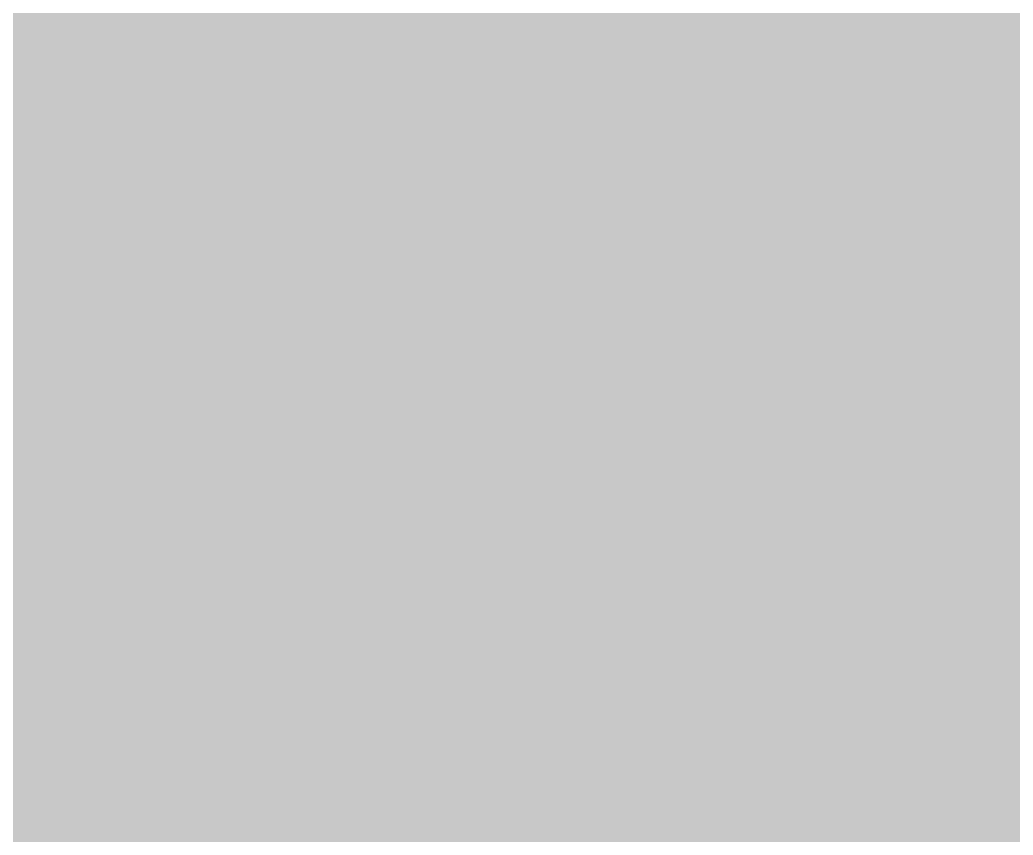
# Model space of a CAD drawing. Extents: x -72 to 72, y -47 to 50.
# Drawn here: x -17.5 to -11.45, y 1.08 to 6.05 of the extents above; entities that cross this region are included whole.
import ezdxf

# ---------------------------------------------------------------- set-up
doc = ezdxf.new("R2010")
doc.units = 0
doc.header["$MEASUREMENT"] = 0
doc.layers.get('0').update_dxf_attribs({"linetype": 'CONTINUOUS'})
for name, color, linetype in [('22-303-0_BOT', 7, 'CONTINUOUS'), ('22-303-0_DRD', 7, 'CONTINUOUS'), ('22-303-0_GND', 6, 'CONTINUOUS'), ('22-303-0_IN1', 4, 'CONTINUOUS'), ('22-303-0_IN2', 3, 'CONTINUOUS'), ('22-303-0_PWR', 5, 'CONTINUOUS'), ('22-303-0_SMB', 10, 'CONTINUOUS'), ('22-303-0_SMT', 14, 'CONTINUOUS'), ('22-303-0_SPB', 9, 'CONTINUOUS'), ('22-303-0_SPT', 12, 'CONTINUOUS'), ('22-303-0_SSB', 11, 'CONTINUOUS'), ('22-303-0_SST', 13, 'CONTINUOUS'), ('22-303-0_TOP', 8, 'CONTINUOUS'), ('THRUHOLE_TAP', 7, 'CONTINUOUS')]:
    doc.layers.add(name, color=color, linetype=linetype)

# ---------------------------------------------------------------- blocks, each defined once
blk = doc.blocks.new('RECTANGLE_4')
blk.add_solid([(0.4826, 0.4064), (0.4826, -0.4064), (-0.4826, 0.4064), (-0.4826, -0.4064)])
blk = doc.blocks.new('RECTANGLE_9')
blk.add_solid([(0.508, 0.9017), (0.508, -0.9017), (-0.508, 0.9017), (-0.508, -0.9017)])
blk = doc.blocks.new('ROUND_48')
at = {"const_width": 0.29972}
blk.add_lwpolyline([(-0.14986, 0, 1), (0.14986, 0, 1)], format="xyb", close=True, dxfattribs=at)
blk = doc.blocks.new('RECTANGLE_55')
blk.add_solid([(0.25019, 0.40005), (0.25019, -0.40005), (-0.25019, 0.40005), (-0.25019, -0.40005)])
blk = doc.blocks.new('RECTANGLE_11')
blk.add_solid([(0.29972, 0.65024), (0.29972, -0.65024), (-0.29972, 0.65024), (-0.29972, -0.65024)])
blk = doc.blocks.new('ROUND_81')
at = {"const_width": 0.0635}
blk.add_lwpolyline([(-0.03175, 0, 1), (0.03175, 0, 1)], format="xyb", close=True, dxfattribs=at)
blk = doc.blocks.new('ROUND_82')
at = {"const_width": 0.50038}
blk.add_lwpolyline([(-0.25019, 0, 1), (0.25019, 0, 1)], format="xyb", close=True, dxfattribs=at)
blk = doc.blocks.new('RECTANGLE_2')
blk.add_solid([(0.63627, 0.51308), (0.63627, -0.51308), (-0.63627, 0.51308), (-0.63627, -0.51308)])
blk = doc.blocks.new('RECTANGLE_8')
blk.add_solid([(0.4064, 0.4826), (0.4064, -0.4826), (-0.4064, 0.4826), (-0.4064, -0.4826)])
blk = doc.blocks.new('RECTANGLE_30')
blk.add_solid([(1.09982, 0.8001), (1.09982, -0.8001), (-1.09982, 0.8001), (-1.09982, -0.8001)])
blk = doc.blocks.new('RECTANGLE_31')
blk.add_solid([(1.3716, 1.0795), (1.3716, -1.0795), (-1.3716, 1.0795), (-1.3716, -1.0795)])
blk = doc.blocks.new('ROUND_95')
at = {"const_width": 0.10033}
blk.add_lwpolyline([(-0.050164, 0, 1), (0.050164, 0, 1)], format="xyb", close=True, dxfattribs=at)

msp = doc.modelspace()

# ---------------------------------------------------------------- linework, layer by layer
at = {"layer": '22-303-0_BOT'}
for points, const_width in [([(-19.07794, 8.2169), (-16.92402, 6.06298)], 0.254), ([(-17.4752, 6.61416), (-17.4752, 6.0452)], 0.254), ([(-24.638, 6.604), (-22.987, 4.953), (-19.431, 4.953), (-19.177, 5.207), (-14.351, 5.207), (-13.716, 4.572), (-13.716, 3.302), (-13.462, 3.048), (-8.382, 3.048), (-7.62, 3.81), (-7.62, 4.06908)], 0.2032), ([(-17.2466, 6.38556), (-17.2466, 6.0452)], 0.254), ([(-17.018, 6.15696), (-17.018, 6.0452)], 0.254), ([(-16.90624, 6.0452), (-19.23796, 6.0452)], 0.254), ([(-12.7, 5.6388), (-12.7, 4.06908)], 0.381), ([(-19.685, 5.6388), (-12.7, 5.6388)], 0.2032), ([(-14.51864, 4.8006), (-19.00936, 4.8006)], 0.254), ([(-17.4752, 4.8006), (-17.4752, 4.3815)], 0.254), ([(-17.2466, 4.8006), (-17.2466, 4.3815)], 0.254), ([(-17.018, 4.8006), (-17.018, 4.3815)], 0.254), ([(-16.7894, 4.8006), (-16.7894, 4.3815)], 0.254), ([(-16.5608, 4.8006), (-16.5608, 3.5433)], 0.254), ([(-16.3322, 4.8006), (-16.3322, 3.5433)], 0.254), ([(-16.1036, 4.8006), (-16.1036, 3.5433)], 0.254), ([(-15.875, 4.8006), (-15.875, 3.5433)], 0.254), ([(-15.6464, 4.8006), (-15.6464, 3.5433)], 0.254), ([(-15.4178, 4.8006), (-15.4178, 3.5433)], 0.254), ([(-15.1892, 4.8006), (-15.1892, 3.5433)], 0.254), ([(-14.9606, 4.8006), (-14.9606, 3.60934)], 0.254), ([(-14.732, 4.8006), (-14.732, 3.60934)], 0.254), ([(-14.51864, 4.8006), (-14.1224, 4.40436)], 0.254), ([(-14.5034, 4.78536), (-14.5034, 3.60934)], 0.254), ([(-14.36624, 4.6482), (-19.16176, 4.6482)], 0.254), ([(-14.2748, 4.55676), (-14.2748, 3.60934)], 0.254), ([(-14.13764, 4.4196), (-26.2763, 4.4196)], 0.254), ([(-16.5608, 4.3815), (-18.1864, 4.3815), (-18.1864, 1.9685)], 0.254), ([(-16.5608, 4.3815), (-16.5608, 3.5433)], 0.254), ([(-14.1224, 4.40436), (-14.1224, 3.60934)], 0.254), ([(-14.1224, 4.191), (-16.5608, 4.191)], 0.254), ([(-14.1224, 3.9624), (-16.5608, 3.9624)], 0.254), ([(-14.1224, 3.7338), (-16.5608, 3.7338)], 0.254), ([(-14.1224, 3.60934), (-15.15872, 3.60934)], 0.254), ([(-15.15872, 3.60934), (-15.15872, 3.5433)], 0.254), ([(-15.15872, 3.5433), (-16.5608, 3.5433)], 0.254), ([(-14.605, 2.90576), (-14.7574, 3.048), (-17.3736, 3.048), (-17.3736, 3.175)], 0.381), ([(-14.05128, 3.07086), (-14.05128, 2.93878)], 0.254), ([(-14.0462, 3.06578), (-14.0462, 2.93624)], 0.254), ([(-14.605, 2.90576), (-14.605, 2.794), (-10.414, -1.397), (-10.287, -1.397), (-10.16, -1.27), (-10.16, -1.52908)], 0.381), ([(-13.99794, 3.0099), (-13.74902, 2.76098)], 0.254), ([(-14.05128, 2.93878), (-10.53338, -0.57658)], 0.254), ([(-13.80744, 2.8194), (-13.92936, 2.8194)], 0.254), ([(-13.8176, 2.82956), (-13.8176, 2.70764)], 0.254), ([(-13.589, 2.66192), (-13.589, 2.47904)], 0.254), ([(-8.382, 2.6416), (-13.462, 2.6416)], 0.254), ([(-13.3604, 2.6416), (-13.3604, 2.25044)], 0.254), ([(-13.1318, 2.6416), (-13.1318, 2.02184)], 0.254), ([(-12.9032, 2.6416), (-12.9032, 1.79324)], 0.254), ([(-12.6746, 2.6416), (-12.6746, 1.56464)], 0.254), ([(-12.446, 2.6416), (-12.446, 1.33604)], 0.254), ([(-12.2174, 2.6416), (-12.2174, 1.10744)], 0.254), ([(-11.9888, 2.6416), (-11.9888, 0.87884)], 0.254), ([(-11.7602, 2.6416), (-11.7602, 0.65024)], 0.254), ([(-11.5316, 2.6416), (-11.5316, 0.42164)], 0.254), ([(-16.5608, 2.5527), (-16.5608, 1.39954)], 0.254), ([(-16.5608, 2.5527), (-16.5608, 1.9685)], 0.254), ([(-15.15872, 2.5527), (-16.5608, 2.5527)], 0.254), ([(-16.3322, 2.5527), (-16.3322, 1.39954)], 0.254), ([(-16.1036, 2.5527), (-16.1036, 1.39954)], 0.254), ([(-15.875, 2.5527), (-15.875, 1.39954)], 0.254), ([(-15.6464, 2.5527), (-15.6464, 1.39954)], 0.254), ([(-15.4178, 2.5527), (-15.4178, 1.39954)], 0.254), ([(-15.1892, 2.5527), (-15.1892, 1.39954)], 0.254), ([(-15.15872, 2.5527), (-15.15872, 2.19964)], 0.254), ([(-6.74624, 2.5908), (-13.70076, 2.5908)], 0.254), ([(-15.15872, 2.3622), (-16.5608, 2.3622)], 0.254), ([(-2.3114, 2.3622), (-13.47216, 2.3622)], 0.254), ([(-14.71168, 2.19964), (-15.15872, 2.19964)], 0.254), ([(-14.9606, 2.19964), (-14.9606, 1.61036)], 0.254), ([(-14.732, 2.19964), (-14.732, 1.61036)], 0.254), ([(-14.71168, 2.19964), (-14.11986, 1.61036)], 0.254), ([(-14.64564, 2.1336), (-16.5608, 2.1336)], 0.254), ([(-2.52222, 2.1336), (-13.24356, 2.1336)], 0.254), ([(-16.5608, 1.9685), (-18.1864, 1.9685)], 0.254), ([(-17.4752, 1.9685), (-17.4752, 1.39954)], 0.254), ([(-17.2466, 1.9685), (-17.2466, 1.39954)], 0.254), ([(-17.018, 1.9685), (-17.018, 1.39954)], 0.254), ([(-16.7894, 1.9685), (-16.7894, 1.39954)], 0.254), ([(-14.5034, 1.99136), (-14.5034, 1.61036)], 0.254), ([(-14.41704, 1.905), (-20.23618, 1.905)], 0.254), ([(-2.70002, 1.905), (-13.01496, 1.905)], 0.254), ([(-14.2748, 1.76276), (-14.2748, 1.61036)], 0.254), ([(-14.18844, 1.6764), (-20.2311, 1.6764)], 0.254), ([(-2.84734, 1.6764), (-12.78636, 1.6764)], 0.254), ([(-14.11986, 1.61036), (-15.15872, 1.61036)], 0.254), ([(-15.15872, 1.61036), (-15.15872, 1.39954)], 0.254), ([(-14.05128, 1.53924), (-14.05128, 0.43434)], 0.254), ([(-14.05128, 1.53924), (-10.76452, -1.74752)], 0.254), ([(-14.0462, 1.53416), (-14.0462, 0.22606)], 0.254), ([(-15.15872, 1.4478), (-20.32, 1.4478)], 0.254), ([(-13.95984, 1.4478), (-14.05128, 1.4478)], 0.254), ([(-2.96926, 1.4478), (-12.55776, 1.4478)], 0.254), ([(-15.15872, 1.39954), (-17.63776, 1.39954)], 0.254), ([(-13.8176, 1.30556), (-13.8176, 0.22606)], 0.254), ([(-13.73124, 1.2192), (-14.05128, 1.2192)], 0.254), ([(-3.07086, 1.2192), (-12.32916, 1.2192)], 0.254), ([(-13.589, 1.07696), (-13.589, 0.21336)], 0.254), ([(-14.605, 0.90424), (-17.63776, 0.90424), (-19.177, -0.635), (-19.177, -2.286), (-20.447, -3.556), (-26.65222, -3.556), (-27.94, -2.26822)], 0.381), ([(-13.50264, 0.9906), (-14.05128, 0.9906)], 0.254), ([(-3.15214, 0.9906), (-12.10056, 0.9906)], 0.254)]:
    msp.add_lwpolyline(points, dxfattribs=dict(at, const_width=const_width))
at = {"layer": '22-303-0_BOT', "const_width": 0.254}
for points in [[(-14.04874, 3.07086, 0.0445973), (-14.00248, 3.01552)], [(-14.04874, 3.07086, 0.0445973), (-14.00248, 3.01552)], [(-13.74902, 2.76098, 0.1989124), (-13.462, 2.64209)]]:
    msp.add_lwpolyline(points, format="xyb", dxfattribs=at)
at = {"layer": '22-303-0_DRD', "const_width": 0.254}
for points in [[(-13.8938, 4.699), (-15.1638, 3.429)], [(-13.8938, 3.429), (-15.1638, 4.699)], [(-13.8938, 4.699), (-15.1638, 3.429)], [(-13.8938, 3.429), (-15.1638, 4.699)], [(-15.875, 2.54), (-17.145, 1.27)], [(-15.875, 1.27), (-17.145, 2.54)]]:
    msp.add_lwpolyline(points, dxfattribs=at)
at = {"layer": '22-303-0_IN1', "const_width": 0.254}
for points in [[(-12.3698, 11.44016), (-12.3698, -5.08)], [(-12.5984, 11.21156), (-12.5984, -5.08)], [(-12.827, 10.98296), (-12.827, -5.08)], [(-13.0556, 10.75436), (-13.0556, -5.08)], [(-13.2842, 10.52576), (-13.2842, -5.08)], [(-13.5128, 10.29716), (-13.5128, -5.08)], [(-13.7414, 10.06856), (-13.7414, -5.08)], [(-13.97, 9.83996), (-13.97, 4.29514)], [(-14.1986, 9.61136), (-14.1986, 4.56946)], [(-17.399, 8.4836), (-17.399, -5.08)], [(-17.1704, 8.4836), (-17.1704, -5.08)], [(-16.9418, 8.4836), (-16.9418, 2.32664)], [(-16.7132, 8.4836), (-16.7132, 2.47396)], [(-16.4846, 8.4836), (-16.4846, 2.50952)], [(-16.256, 8.4836), (-16.256, 2.45364)], [(-16.0274, 8.4836), (-16.0274, 2.26822)], [(-15.7988, 8.4836), (-15.7988, -5.08)], [(-15.5702, 8.4836), (-15.5702, -5.08)], [(-15.3416, 7.12978), (-15.3416, -5.08)], [(-14.4272, 7.06882), (-14.4272, 4.65836)], [(-15.113, 6.94436), (-15.113, 4.21894)], [(-14.6558, 6.92404), (-14.6558, 4.65582)], [(-14.8844, 6.88848), (-14.8844, 4.55168)], [(-12.1412, 6.66496), (-12.1412, -5.08)], [(-11.9126, 6.5024), (-11.9126, -5.08)], [(-11.4554, 6.5024), (-11.4554, -5.08)], [(-11.684, 6.45668), (-11.684, -5.08)], [(-2.43078, 6.1214), (-19.32178, 6.1214)], [(-2.40538, 5.8928), (-19.13636, 5.8928)], [(-9.17194, 5.6642), (-19.08048, 5.6642)], [(-9.50468, 5.4356), (-19.11604, 5.4356)], [(-9.60882, 5.207), (-19.26082, 5.207)], [(-9.61136, 4.9784), (-23.32736, 4.9784)], [(-9.52246, 4.7498), (-23.09876, 4.7498)], [(-14.92504, 4.5212), (-22.87016, 4.5212)], [(-9.54024, 4.5212), (-14.13256, 4.5212)], [(-15.0876, 4.2926), (-22.64156, 4.2926)], [(-9.7028, 4.2926), (-13.97, 4.2926)], [(-15.13332, 4.064), (-22.47392, 4.064)], [(-9.74852, 4.064), (-13.92428, 4.064)], [(-15.113, 3.90906), (-15.113, -5.08)], [(-15.0876, 3.8354), (-22.4536, 3.8354)], [(-9.7028, 3.8354), (-13.97, 3.8354)], [(-13.97, 3.83286), (-13.97, -5.08)], [(-14.92504, 3.6068), (-22.4536, 3.6068)], [(-14.8844, 3.57378), (-14.8844, -5.08)], [(-9.54024, 3.6068), (-14.13256, 3.6068)], [(-14.1986, 3.556), (-14.1986, -5.08)], [(-14.6558, 3.47218), (-14.6558, -5.08)], [(-14.4272, 3.4671), (-14.4272, -5.08)], [(-6.85546, 3.3782), (-22.4536, 3.3782)], [(-6.94436, 3.1496), (-22.4536, 3.1496)], [(-6.94182, 2.921), (-22.3901, 2.921)], [(-6.83768, 2.6924), (-22.2758, 2.6924)], [(-16.74114, 2.4638), (-22.26056, 2.4638)], [(-6.50494, 2.4638), (-16.27886, 2.4638)], [(-17.01546, 2.2352), (-20.43176, 2.2352)], [(-2.43332, 2.2352), (-16.002, 2.2352)], [(-17.10436, 2.0066), (-20.2692, 2.0066)], [(-2.62636, 2.0066), (-15.9131, 2.0066)], [(-17.10182, 1.778), (-20.22348, 1.778)], [(-2.78384, 1.778), (-15.91818, 1.778)], [(-16.99768, 1.5494), (-20.2692, 1.5494)], [(-16.0274, 1.54178), (-16.0274, -5.08)], [(-2.91846, 1.5494), (-16.01978, 1.5494)], [(-16.9418, 1.48082), (-16.9418, -5.08)], [(-16.7132, 1.33604), (-16.7132, -5.08)], [(-16.256, 1.35636), (-16.256, -5.08)], [(-16.66494, 1.3208), (-20.43176, 1.3208)], [(-16.4846, 1.30048), (-16.4846, -5.08)], [(-3.02768, 1.3208), (-16.35506, 1.3208)], [(-3.11912, 1.0922), (-20.93976, 1.0922)]]:
    msp.add_lwpolyline(points, dxfattribs=at)
for points in [[(-14.5288, 4.66852, 0.4142136), (-15.13332, 4.064)], [(-14.5288, 4.66852, 0.4142136), (-15.13332, 4.064)], [(-13.92428, 4.064, 0.4142136), (-14.5288, 4.66852)], [(-13.92428, 4.064, 0.4142136), (-14.5288, 4.66852)], [(-15.13332, 4.064, 0.4142136), (-14.5288, 3.45948)], [(-15.13332, 4.064, 0.4142136), (-14.5288, 3.45948)], [(-14.5288, 3.45948, 0.4142136), (-13.92428, 4.064)], [(-14.5288, 3.45948, 0.4142136), (-13.92428, 4.064)], [(-16.51, 2.50952, 0.4142136), (-17.11452, 1.905)], [(-15.90548, 1.905, 0.4142136), (-16.51, 2.50952)], [(-17.11452, 1.905, 0.4142136), (-16.51, 1.30048)], [(-16.51, 1.30048, 0.4142136), (-15.90548, 1.905)]]:
    msp.add_lwpolyline(points, format="xyb", dxfattribs=at)
at = {"layer": '22-303-0_IN2'}
for points, const_width in [([(-27.813, 13.462), (-27.813, 12.954), (-23.749, 8.89), (-14.732, 8.89), (-13.081, 7.239), (-13.081, 6.35), (-2.921, -3.81), (22.098, -3.81), (22.86, -3.048), (22.86, 0), (24.13, 1.27), (27.432, 1.27), (28.321, 2.159), (36.576, 2.159), (37.973, 3.556), (41.91, 3.556), (43.18, 4.826), (43.688, 4.826), (43.688, 4.953)], 0.2032), ([(20.574, 1.016), (20.574, -0.381), (17.653, -3.302), (-2.794, -3.302), (-12.7, 6.604), (-12.7, 7.493), (-14.478, 9.271), (-23.241, 9.271), (-26.67, 12.7)], 0.2032), ([(-11.5316, 9.56056), (-11.5316, 6.00964)], 0.254), ([(13.716, -4.445), (-2.921, -4.445), (-13.462, 6.096), (-13.462, 6.985), (-14.986, 8.509), (-21.463, 8.509), (-21.971, 8.001), (-21.971, 6.477), (-22.733, 5.715), (-27.432, 5.715), (-29.337, 7.62), (-33.401, 7.62), (-34.544, 8.763), (-37.084, 8.763)], 0.2032), ([(31.75, -4.826), (31.242, -4.318), (26.924, -4.318), (26.035, -5.207), (13.589, -5.207), (13.208, -4.826), (-3.175, -4.826), (-9.144, 1.143), (-45.466, 1.143), (-47.625, 3.302), (-47.625, 6.477), (-46.228, 7.874), (-37.084, 7.874)], 0.2032), ([(-14.2748, 7.22376), (-14.2748, 1.5494)], 0.254), ([(-17.4752, 7.1628), (-17.4752, 1.5494)], 0.254), ([(-17.2466, 7.1628), (-17.2466, 1.5494)], 0.254), ([(-17.018, 7.1628), (-17.018, 1.5494)], 0.254), ([(-16.7894, 7.1628), (-16.7894, 1.5494)], 0.254), ([(-16.5608, 7.1628), (-16.5608, 1.5494)], 0.254), ([(-16.3322, 7.1628), (-16.3322, 1.5494)], 0.254), ([(-16.1036, 7.1628), (-16.1036, 1.5494)], 0.254), ([(-15.875, 7.1628), (-15.875, 1.5494)], 0.254), ([(-15.6464, 7.1628), (-15.6464, 1.5494)], 0.254), ([(-15.4178, 7.1628), (-15.4178, 1.5494)], 0.254), ([(-15.1892, 6.985), (-15.1892, 1.5494)], 0.254), ([(-14.5034, 7.00278), (-14.5034, 1.5494)], 0.254), ([(-14.0462, 6.99516), (-14.0462, 1.5494)], 0.254), ([(-14.732, 6.90118), (-14.732, 1.5494)], 0.254), ([(-14.9606, 6.8961), (-14.9606, 1.5494)], 0.254), ([(-13.8684, 6.81736), (-13.8684, 6.096)], 0.254), ([(-12.2936, 6.77164), (-9.73074, 4.20878)], 0.254), ([(-13.86078, 6.0198), (-19.2151, 6.0198)], 0.254), ([(-7.99084, 6.0198), (-11.54176, 6.0198)], 0.254), ([(-13.8176, 5.89788), (-13.8176, 1.5494)], 0.254), ([(-13.73124, 5.7912), (-19.1008, 5.7912)], 0.254), ([(-13.74394, 5.8039), (-9.48944, 1.5494)], 0.254), ([(-13.589, 5.64896), (-13.589, 1.5494)], 0.254), ([(-13.50264, 5.5626), (-19.08556, 5.5626)], 0.254), ([(-13.3604, 5.42036), (-13.3604, 1.5494)], 0.254), ([(-13.27404, 5.334), (-19.16176, 5.334)], 0.254), ([(-13.1318, 5.19176), (-13.1318, 1.5494)], 0.254), ([(-13.04544, 5.1054), (-19.40052, 5.1054)], 0.254), ([(-12.9032, 4.96316), (-12.9032, 1.5494)], 0.254), ([(-12.81684, 4.8768), (-20.1676, 4.8768)], 0.254), ([(-12.6746, 4.73456), (-12.6746, 1.5494)], 0.254), ([(-12.58824, 4.6482), (-20.1676, 4.6482)], 0.254), ([(-12.446, 4.50596), (-12.446, 1.5494)], 0.254), ([(-12.35964, 4.4196), (-20.1676, 4.4196)], 0.254), ([(-12.2174, 4.27736), (-12.2174, 1.5494)], 0.254), ([(-12.13104, 4.191), (-20.1676, 4.191)], 0.254), ([(-11.9888, 4.04876), (-11.9888, 1.5494)], 0.254), ([(-11.90244, 3.9624), (-20.1676, 3.9624)], 0.254), ([(-11.7602, 3.82016), (-11.7602, 1.5494)], 0.254), ([(-11.67384, 3.7338), (-20.1676, 3.7338)], 0.254), ([(-11.5316, 3.59156), (-11.5316, 1.5494)], 0.254), ([(-11.44524, 3.5052), (-20.17014, 3.5052)], 0.254), ([(-11.21664, 3.2766), (-20.27936, 3.2766)], 0.254), ([(-10.98804, 3.048), (-20.50796, 3.048)], 0.254), ([(-10.75944, 2.8194), (-20.73656, 2.8194)], 0.254), ([(-10.53084, 2.5908), (-20.96516, 2.5908)], 0.254), ([(-10.30224, 2.3622), (-20.67306, 2.3622)], 0.254), ([(-10.07364, 2.1336), (-20.33778, 2.1336)], 0.254), ([(-9.84504, 1.905), (-20.23618, 1.905)], 0.254), ([(-9.61644, 1.6764), (-20.2311, 1.6764)], 0.254), ([(-9.48944, 1.5494), (-20.2692, 1.5494)], 0.254)]:
    msp.add_lwpolyline(points, dxfattribs=dict(at, const_width=const_width))
at = {"layer": '22-303-0_IN2', "const_width": 0.254}
msp.add_lwpolyline([(-13.8684, 6.096, 0.1989133), (-13.74937, 5.80863)], format="xyb", dxfattribs=at)
msp.add_lwpolyline([(-13.8684, 6.096, 0.1989133), (-13.74937, 5.80863)], format="xyb", dxfattribs=at)
at = {"layer": '22-303-0_SSB', "const_width": 0.1524}
for points in [[(-13.5255, 4.8895), (-13.5255, 7.8105), (-11.8872, 7.8105), (-11.8872, 4.8895), (-13.5255, 4.8895)], [(-18.29816, 6.2738), (-18.46834, 6.21538), (-18.46834, 5.85978), (-18.29816, 5.80136), (-17.62252, 5.80136), (-17.45234, 5.85978), (-17.45234, 6.21538), (-17.62252, 6.2738)], [(-14.5669, 5.31622), (-14.5669, 5.67182), (-14.73708, 5.73024), (-14.90726, 5.73024), (-15.0749, 5.67182), (-15.0749, 5.31622), (-14.90726, 5.2578), (-14.73708, 5.2578), (-14.0589, 5.49402)], [(-15.0749, 4.89204), (-15.0749, 4.65582)], [(-15.0749, 4.7752), (-14.0589, 4.7752), (-14.22908, 4.65582)], [(-16.383, 1.778), (-16.383, 4.572), (-21.717, 4.572), (-21.717, 1.778), (-16.383, 1.778)], [(-15.0749, 3.69824), (-15.0749, 4.05384), (-14.73708, 4.17322), (-14.39926, 4.17322), (-14.0589, 4.05384), (-14.0589, 3.69824)], [(-15.0749, 3.7592), (-14.0589, 3.7592)], [(-9.52754, -0.43434), (-9.62914, -0.53594), (-13.52804, -0.53594), (-13.52804, 3.06832), (-9.33196, 3.06832), (-9.33196, -0.2286), (-9.52754, -0.43434)], [(-15.00378, 1.2065), (-15.10538, 1.2065), (-15.10538, 2.6035), (-15.00378, 2.6035)], [(-14.20622, 2.6035), (-14.10462, 2.6035), (-14.10462, 1.2065), (-14.20622, 1.2065)], [(-15.10538, 2.30378), (-15.10538, 2.20472), (-14.10462, 2.20472), (-14.10462, 2.30378), (-15.10538, 2.30378)]]:
    msp.add_lwpolyline(points, dxfattribs=at)
at = {"layer": '22-303-0_SST', "const_width": 0.1524}
for points in [[(-16.7005, 4.2545), (-13.7795, 4.2545), (-13.7795, 5.8928), (-16.7005, 5.8928), (-16.7005, 4.2545)], [(-12.47394, 5.58038), (-12.64412, 5.461), (-12.81176, 5.40258), (-13.15212, 5.40258), (-13.31976, 5.461), (-13.48994, 5.58038), (-13.48994, 5.69976), (-13.31976, 5.8166), (-13.15212, 5.87756), (-12.81176, 5.87756), (-12.64412, 5.8166), (-12.47394, 5.69976), (-12.47394, 5.58038)], [(-12.98194, 4.9784), (-13.15212, 5.03936), (-13.31976, 5.03936), (-13.48994, 4.9784), (-13.48994, 4.6228), (-13.31976, 4.56438), (-13.15212, 4.56438), (-12.98194, 4.6228), (-12.98194, 4.9784), (-12.81176, 5.03936), (-12.64412, 5.03936), (-12.47394, 4.9784), (-12.47394, 4.6228), (-12.64412, 4.56438), (-12.81176, 4.56438), (-12.98194, 4.6228)], [(-12.64412, 4.20116), (-12.47394, 4.1402), (-12.47394, 3.7846), (-12.64412, 3.72618), (-13.31976, 3.72618), (-13.48994, 3.7846), (-13.48994, 4.1402), (-13.31976, 4.20116)], [(-17.145, 3.683), (-15.875, 3.683), (-15.621, 3.429), (-15.621, 0.127), (-17.399, 0.127), (-17.399, 3.429), (-17.145, 3.683)], [(-14.66596, 2.65938), (-14.83614, 2.7178), (-15.00378, 2.7178), (-15.17396, 2.65938), (-15.17396, 2.30378), (-15.00378, 2.24282), (-14.83614, 2.24282), (-14.66596, 2.30378), (-14.66596, 2.65938), (-14.49578, 2.7178), (-14.32814, 2.7178), (-14.15796, 2.65938), (-14.15796, 2.30378), (-14.32814, 2.24282), (-14.49578, 2.24282), (-14.66596, 2.30378)], [(-12.79144, 0.92456), (-12.79398, -3.429), (-12.79398, -5.0673), (-8.79602, -5.0673), (-8.7884, 2.0574), (-9.2456, 2.5146), (-12.446, 2.5146), (-12.8016, 2.0828), (-12.79144, 0.92456)], [(-9.2456, 2.4638), (-12.446, 2.4638), (-12.573, 2.3114), (-12.6492, 2.2606), (-12.7, 2.2098)], [(-12.46124, 2.44602), (-12.46124, 2.286)], [(-9.23036, 2.44856), (-12.4587, 2.44856)], [(-12.32408, 2.4638), (-12.32408, 2.286)], [(-12.18692, 2.4638), (-12.18692, 2.286)], [(-12.04976, 2.4638), (-12.04976, 2.286)], [(-11.9126, 2.4638), (-11.9126, 2.286)], [(-11.77544, 2.4638), (-11.77544, 2.286)], [(-11.63828, 2.4638), (-11.63828, 2.286)], [(-11.50112, 2.4638), (-11.50112, 2.286)], [(-12.5984, 2.3114), (-12.7, 2.2098)], [(-12.5984, 2.3114), (-12.573, 2.286)], [(-9.0932, 2.3114), (-12.573, 2.3114)], [(-9.0678, 2.286), (-12.573, 2.286)], [(-17.399, 2.159), (-15.621, 2.159)], [(-14.15796, 1.8796), (-14.15796, 1.46558), (-15.17396, 1.46558)], [(-12.3444, 1.86436), (-12.59586, 1.86436)], [(-12.5222, 1.92024), (-12.5222, 1.63322)], [(-12.38504, 1.90246), (-12.38504, 1.651)], [(-12.32662, 1.7272), (-12.61364, 1.7272)], [(-14.15796, 0.62738), (-14.15796, 0.98298), (-14.49578, 1.09982), (-14.83614, 1.09982), (-15.17396, 0.98298), (-15.17396, 0.62738)]]:
    msp.add_lwpolyline(points, dxfattribs=at)
for points in [[(-12.4714, 1.9304, 0.4142136), (-12.6238, 1.778)], [(-12.319, 1.778, 0.4142136), (-12.4714, 1.9304)], [(-12.6238, 1.778, 0.4142136), (-12.4714, 1.6256)], [(-12.4714, 1.6256, 0.4142136), (-12.319, 1.778)]]:
    msp.add_lwpolyline(points, format="xyb", dxfattribs=at)
at = {"layer": '22-303-0_TOP'}
for points, const_width in [([(-48.895, 5.6388), (-48.7172, 5.6388), (-48.006, 6.35), (-48.006, 8.763), (-47.625, 9.144), (-45.72, 9.144), (-41.529, 4.953), (-31.623, 4.953), (-28.067, 1.397), (-23.114, 1.397), (-21.209, -0.508), (-15.748, -0.508), (-15.494, -0.254), (-15.494, 3.556), (-15.748, 3.81), (-19.939, 3.81), (-20.3962, 4.2672), (-20.3962, 5.0038)], 0.2032), ([(-14.0462, 8.1026), (-14.0462, 5.8674)], 0.254), ([(-13.8176, 8.1026), (-13.8176, -4.0132)], 0.254), ([(-13.589, 8.1026), (-13.589, -4.0132)], 0.254), ([(-13.3604, 8.1026), (-13.3604, -4.0132)], 0.254), ([(-13.1318, 8.1026), (-13.1318, -4.0132)], 0.254), ([(-12.9032, 8.1026), (-12.9032, -4.0132)], 0.254), ([(-12.6746, 8.1026), (-12.6746, -4.0132)], 0.254), ([(-12.446, 8.1026), (-12.446, 2.3241)], 0.254), ([(-14.2748, 7.33806), (-14.2748, 5.8674)], 0.254), ([(-15.875, 7.06882), (-15.9512, 6.99262), (-15.9512, 5.08)], 0.2032), ([(-18.415, 6.985), (-15.9512, 6.985), (-15.9512, 5.08)], 0.2032), ([(-14.5034, 7.00278), (-14.5034, 5.8674)], 0.254), ([(-14.732, 6.90118), (-14.732, 5.8674)], 0.254), ([(-14.9606, 6.8961), (-14.9606, 5.8674)], 0.254), ([(-17.4752, 6.5405), (-17.4752, 4.2164)], 0.254), ([(-17.2466, 6.5405), (-17.2466, 4.2164)], 0.254), ([(-17.018, 6.5786), (-17.018, 4.2164)], 0.254), ([(-16.7894, 6.5786), (-16.7894, 4.2164)], 0.254), ([(-16.5608, 6.5151), (-16.5608, 5.8674)], 0.254), ([(-16.3576, 6.5151), (-16.3576, 5.8674)], 0.254), ([(-16.3576, 6.5151), (-16.3576, 5.8674)], 0.254), ([(-15.5448, 6.5151), (-15.5448, 5.8674)], 0.254), ([(-15.5448, 6.5151), (-15.5448, 5.8674)], 0.254), ([(-15.4178, 6.5151), (-15.4178, 5.8674)], 0.254), ([(-15.1892, 6.5151), (-15.1892, 5.8674)], 0.254), ([(-9.5504, 6.1849), (-12.35964, 6.1849), (-12.35964, 3.9751)], 0.254), ([(-16.3576, 6.0198), (-19.2151, 6.0198)], 0.254), ([(-12.35964, 6.0198), (-15.5448, 6.0198)], 0.254), ([(-16.6624, 5.8674), (-16.6624, 4.2926)], 0.254), ([(-16.3576, 5.8674), (-16.6624, 5.8674)], 0.254), ([(-15.24, 5.8674), (-15.5448, 5.8674)], 0.254), ([(-13.8176, 5.8674), (-15.24, 5.8674)], 0.254), ([(-15.24, 5.8674), (-15.24, 4.2926)], 0.254), ([(-14.5288, 5.8674), (-14.5288, 5.08)], 0.254), ([(-13.8176, 5.8674), (-13.8176, 4.2926)], 0.254), ([(-16.6624, 5.7912), (-19.1008, 5.7912)], 0.254), ([(-12.35964, 5.7912), (-13.8176, 5.7912)], 0.254), ([(-16.6624, 5.5626), (-19.08556, 5.5626)], 0.254), ([(-12.35964, 5.5626), (-13.8176, 5.5626)], 0.254), ([(-16.6624, 5.334), (-19.16176, 5.334)], 0.254), ([(-12.35964, 5.334), (-13.8176, 5.334)], 0.254), ([(-14.5288, 5.08), (-14.5288, 4.064), (-14.5288, 5.08)], 0.381), ([(-16.6624, 5.1054), (-19.40052, 5.1054)], 0.254), ([(-12.35964, 5.1054), (-13.8176, 5.1054)], 0.254), ([(-13.8176, 5.08), (-14.5288, 5.08)], 0.254), ([(-14.5288, 4.2926), (-14.5288, 5.08)], 0.254), ([(-16.6624, 4.8768), (-19.9517, 4.8768)], 0.254), ([(-12.35964, 4.8768), (-13.8176, 4.8768)], 0.254), ([(-16.6624, 4.6482), (-19.9517, 4.6482)], 0.254), ([(-12.35964, 4.6482), (-13.8176, 4.6482)], 0.254), ([(-16.6624, 4.4196), (-19.9517, 4.4196)], 0.254), ([(-12.35964, 4.4196), (-13.8176, 4.4196)], 0.254), ([(-15.24, 4.2926), (-16.6624, 4.2926)], 0.254), ([(-16.5608, 4.2926), (-16.5608, 4.2164)], 0.254), ([(-16.3322, 4.2926), (-16.3322, 4.2164)], 0.254), ([(-16.1036, 4.2926), (-16.1036, 4.2164)], 0.254), ([(-15.875, 4.2926), (-15.875, 4.2164)], 0.254), ([(-15.6464, 4.2926), (-15.6464, 4.2037)], 0.254), ([(-15.4178, 4.2926), (-15.4178, 4.05384)], 0.254), ([(-13.8176, 4.2926), (-15.24, 4.2926)], 0.254), ([(-15.1892, 4.2926), (-15.1892, 3.82524)], 0.254), ([(-14.9606, 4.2926), (-14.9606, -4.0132)], 0.254), ([(-14.732, 4.2926), (-14.732, -4.0132)], 0.254), ([(-14.5034, 4.2926), (-14.5034, -4.0132)], 0.254), ([(-14.2748, 4.2926), (-14.2748, -4.0132)], 0.254), ([(-14.0462, 4.2926), (-14.0462, -4.0132)], 0.254), ([(-15.748, 4.2164), (-19.77136, 4.2164)], 0.254), ([(-12.35964, 4.191), (-15.60576, 4.191)], 0.254), ([(-15.4559, 4.09194), (-15.20698, 3.84302)], 0.254), ([(-11.57732, 3.9624), (-15.32636, 3.9624)], 0.254), ([(-11.57732, 3.9751), (-12.35964, 3.9751)], 0.254), ([(-12.2174, 3.9751), (-12.2174, 2.3241)], 0.254), ([(-11.9888, 3.9751), (-11.9888, 2.3241)], 0.254), ([(-11.7602, 3.9751), (-11.7602, 2.3241)], 0.254), ([(-11.57732, 3.9751), (-11.57732, 2.3241)], 0.254), ([(-11.57732, 3.7338), (-15.12824, 3.7338)], 0.254), ([(-15.0876, 3.556), (-15.0876, -0.254)], 0.254), ([(-11.57732, 3.5052), (-15.0876, 3.5052)], 0.254), ([(-17.45234, 3.4036), (-19.939, 3.4036)], 0.254), ([(-17.4752, 3.4036), (-17.4752, 2.36728)], 0.254), ([(-17.45234, 3.4036), (-17.45234, 2.35712)], 0.254), ([(-17.45234, 3.2766), (-20.86356, 3.2766)], 0.254), ([(-11.57732, 3.2766), (-15.0876, 3.2766)], 0.254), ([(-17.45234, 3.048), (-20.63496, 3.048)], 0.254), ([(-11.57732, 3.048), (-15.0876, 3.048)], 0.254), ([(-17.45234, 2.921), (-16.51, 2.921)], 0.254), ([(-16.51, 2.10312), (-16.51, 2.921)], 0.254), ([(-16.51, 2.921), (-16.51, 1.905)], 0.2032), ([(-17.45234, 2.8194), (-20.45208, 2.8194)], 0.254), ([(-11.57732, 2.8194), (-15.0876, 2.8194)], 0.254), ([(-17.45234, 2.5908), (-17.6276, 2.5908)], 0.254), ([(-11.57732, 2.5908), (-15.0876, 2.5908)], 0.254), ([(-17.6022, 2.3876), (-17.6276, 2.3876)], 0.254), ([(-11.57732, 2.3622), (-15.0876, 2.3622)], 0.254), ([(-12.4714, 2.3241), (-12.4714, -0.4445)], 0.254), ([(-11.57732, 2.3241), (-12.4714, 2.3241)], 0.254), ([(-12.4714, 2.1336), (-15.0876, 2.1336)], 0.254), ([(-17.15008, 2.10312), (-16.75384, 1.70688)], 0.254), ([(-15.9004, 2.10312), (-17.15008, 2.10312)], 0.254), ([(-17.018, 2.10312), (-17.018, 1.97104)], 0.254), ([(-16.7894, 2.10312), (-16.7894, 1.74244)], 0.254), ([(-16.5608, 2.10312), (-16.5608, 1.70688)], 0.254), ([(-16.3322, 2.10312), (-16.3322, 1.70688)], 0.254), ([(-16.1036, 2.10312), (-16.1036, 1.70688)], 0.254), ([(-15.9004, 2.10312), (-15.9004, 1.70688)], 0.254), ([(-18.415, 1.9812), (-17.6022, 1.9812), (-16.51, 0.889)], 0.2032), ([(-15.9004, 1.905), (-16.95196, 1.905)], 0.254), ([(-12.4714, 1.905), (-15.0876, 1.905)], 0.254), ([(-15.9004, 1.70688), (-16.75384, 1.70688)], 0.254), ([(-12.4714, 1.6764), (-15.0876, 1.6764)], 0.254), ([(-12.4714, 1.4478), (-15.0876, 1.4478)], 0.254), ([(-17.6276, 1.43256), (-17.45234, 1.25476)], 0.254), ([(-17.4752, 1.28016), (-17.4752, -0.1016)], 0.254), ([(-17.45234, 1.2192), (-17.6276, 1.2192)], 0.254), ([(-17.45234, 1.25476), (-17.45234, 0.07112)], 0.254), ([(-12.4714, 1.2192), (-15.0876, 1.2192)], 0.254), ([(-17.45234, 0.9906), (-17.6276, 0.9906)], 0.254), ([(-12.4714, 0.9906), (-15.0876, 0.9906)], 0.254)]:
    msp.add_lwpolyline(points, dxfattribs=dict(at, const_width=const_width))
at = {"layer": '22-303-0_TOP', "const_width": 0.254}
for points in [[(-15.46098, 4.09702, 0.1989124), (-15.748, 4.21591)], [(-15.46098, 4.09702, 0.1989124), (-15.748, 4.21591)], [(-15.0876, 3.556, 0.1989115), (-15.20663, 3.84337)], [(-17.45234, 2.35712, 0.0951205), (-17.6022, 2.38589)]]:
    msp.add_lwpolyline(points, format="xyb", dxfattribs=at)

# ---------------------------------------------------------------- block references
at = {"layer": '22-303-0_BOT'}
for name, p in [('RECTANGLE_4', (-12.7, 5.6388)), ('RECTANGLE_11', (-12.7, 4.06908)), ('ROUND_48', (-14.5288, 4.064)), ('RECTANGLE_9', (-17.3736, 3.175)), ('RECTANGLE_55', (-14.605, 2.90576)), ('ROUND_48', (-16.51, 1.905)), ('RECTANGLE_55', (-14.605, 0.90424))]:
    msp.add_blockref(name, p, dxfattribs=at)
at = {"layer": '22-303-0_GND'}
for p in [(-14.5288, 4.064), (-16.51, 1.905)]:
    msp.add_blockref('ROUND_81', p, dxfattribs=at)
at = {"layer": '22-303-0_IN1'}
for p in [(-14.5288, 4.064), (-16.51, 1.905)]:
    msp.add_blockref('ROUND_48', p, dxfattribs=at)
at = {"layer": '22-303-0_IN2'}
for p in [(-14.5288, 4.064), (-16.51, 1.905)]:
    msp.add_blockref('ROUND_48', p, dxfattribs=at)
at = {"layer": '22-303-0_PWR'}
for p in [(-14.5288, 4.064), (-16.51, 1.905)]:
    msp.add_blockref('ROUND_82', p, dxfattribs=at)
at = {"layer": '22-303-0_SMB'}
for name, p in [('RECTANGLE_4', (-12.7, 5.6388)), ('RECTANGLE_11', (-12.7, 4.06908)), ('RECTANGLE_9', (-17.3736, 3.175)), ('RECTANGLE_55', (-14.605, 2.90576)), ('RECTANGLE_55', (-14.605, 0.90424))]:
    msp.add_blockref(name, p, dxfattribs=at)
at = {"layer": '22-303-0_SMT'}
for name, p in [('RECTANGLE_30', (-10.95502, 5.08)), ('RECTANGLE_8', (-15.9512, 5.08)), ('RECTANGLE_8', (-14.5288, 5.08)), ('RECTANGLE_2', (-16.51, 2.921)), ('RECTANGLE_31', (-10.795, 0.9398)), ('RECTANGLE_2', (-16.51, 0.889))]:
    msp.add_blockref(name, p, dxfattribs=at)
at = {"layer": '22-303-0_SPB'}
for name, p in [('RECTANGLE_4', (-12.7, 5.6388)), ('RECTANGLE_11', (-12.7, 4.06908)), ('RECTANGLE_9', (-17.3736, 3.175)), ('RECTANGLE_55', (-14.605, 2.90576)), ('RECTANGLE_55', (-14.605, 0.90424))]:
    msp.add_blockref(name, p, dxfattribs=at)
at = {"layer": '22-303-0_SPT'}
for name, p in [('RECTANGLE_30', (-10.95502, 5.08)), ('RECTANGLE_8', (-15.9512, 5.08)), ('RECTANGLE_8', (-14.5288, 5.08)), ('RECTANGLE_2', (-16.51, 2.921)), ('RECTANGLE_31', (-10.795, 0.9398)), ('RECTANGLE_2', (-16.51, 0.889))]:
    msp.add_blockref(name, p, dxfattribs=at)
at = {"layer": '22-303-0_TOP'}
for name, p in [('RECTANGLE_30', (-10.95502, 5.08)), ('RECTANGLE_8', (-15.9512, 5.08)), ('RECTANGLE_8', (-14.5288, 5.08)), ('ROUND_48', (-14.5288, 4.064)), ('RECTANGLE_2', (-16.51, 2.921)), ('ROUND_48', (-16.51, 1.905)), ('RECTANGLE_31', (-10.795, 0.9398)), ('RECTANGLE_2', (-16.51, 0.889))]:
    msp.add_blockref(name, p, dxfattribs=at)
at = {"layer": 'THRUHOLE_TAP'}
for p in [(-14.5288, 4.064), (-16.51, 1.905)]:
    msp.add_blockref('ROUND_95', p, dxfattribs=at)

doc.saveas('drawing.dxf')
